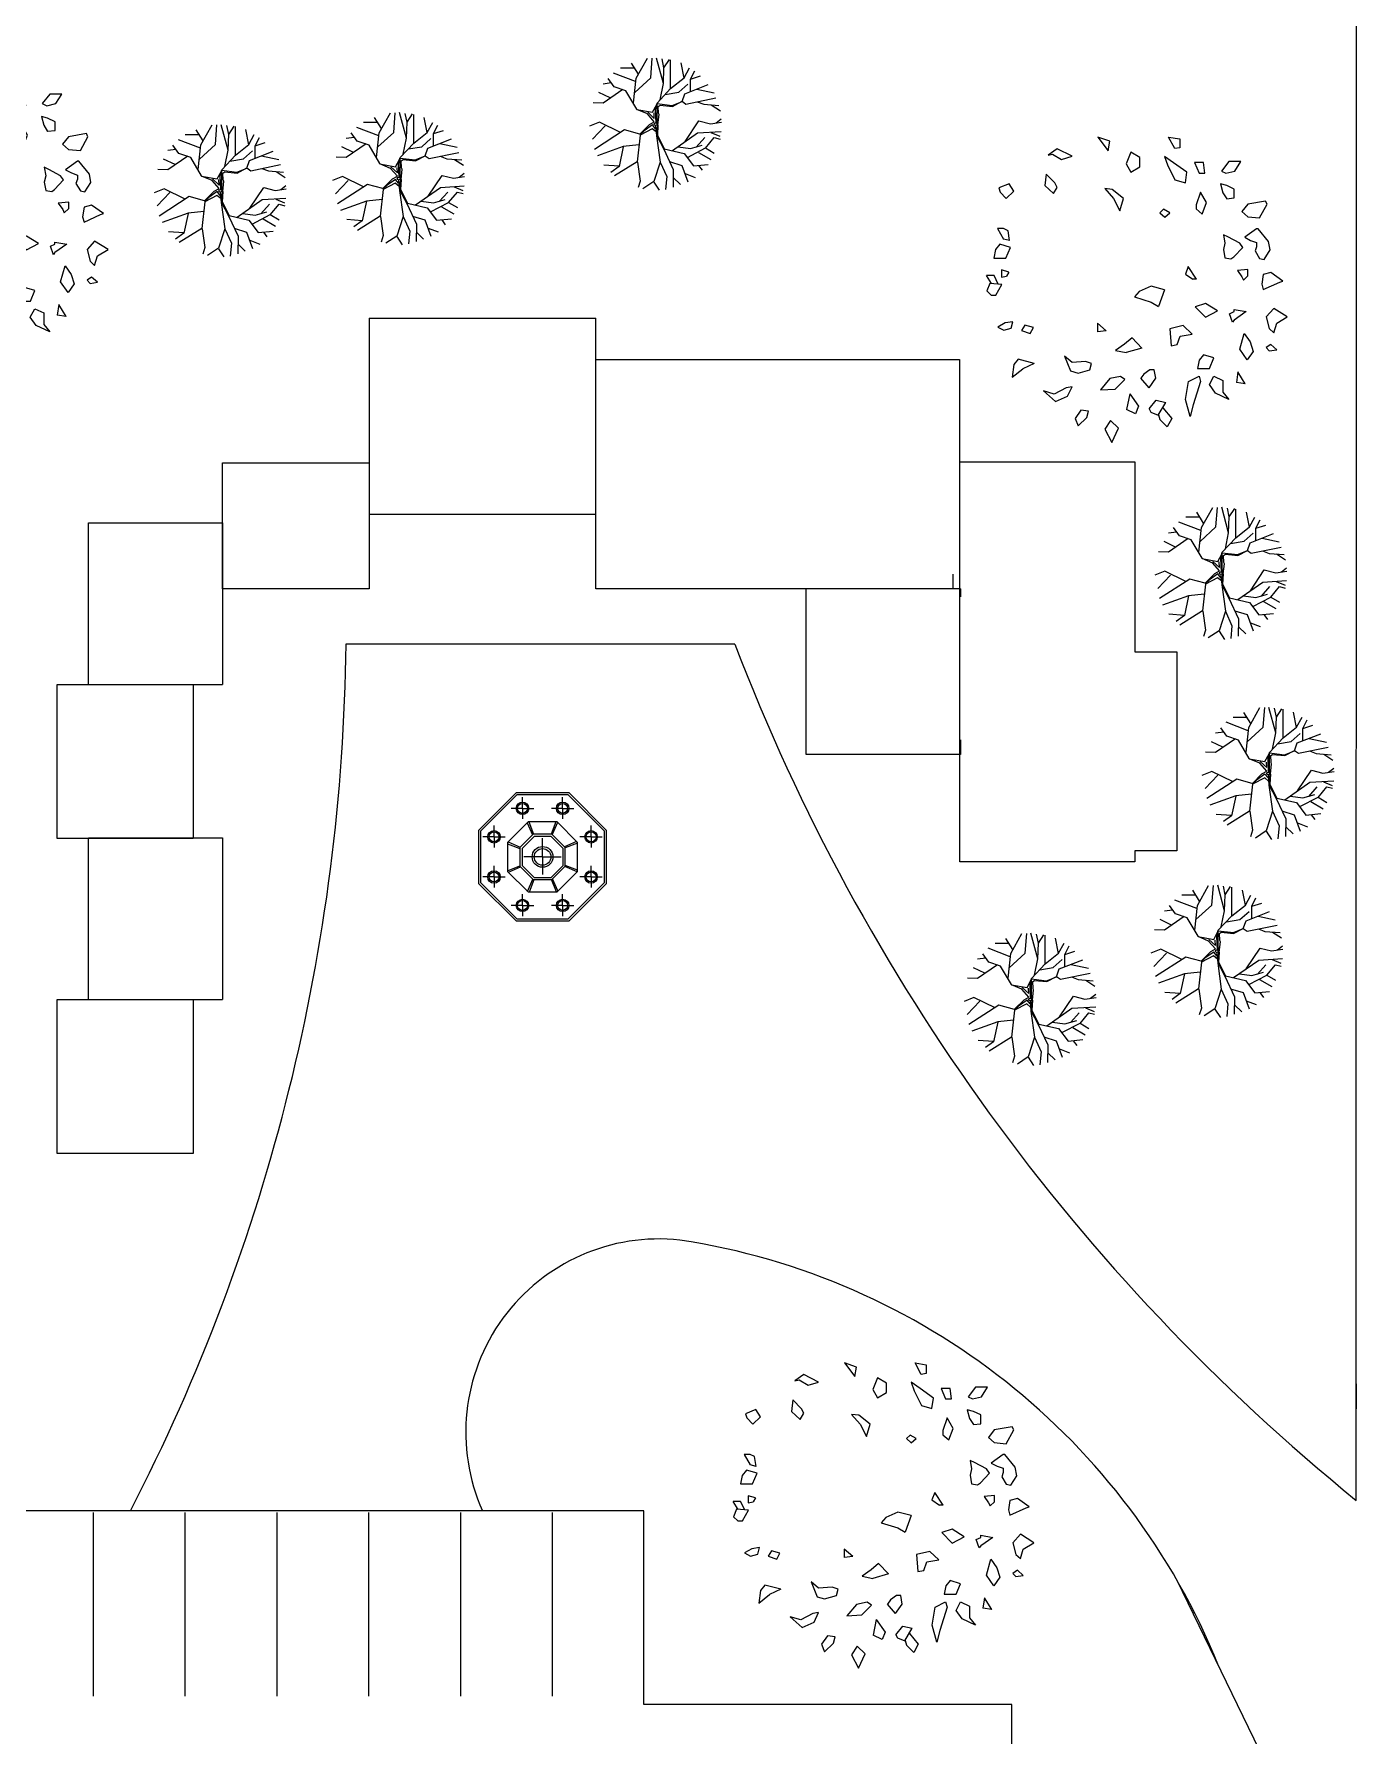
# Model space of a CAD drawing. Header units: millimetres. Extents: x -17017 to 2697, y 1903 to 18260.
# Drawn here: x -16967.852 to -16964.236, y 18238.049 to 18242.684 of the extents above; entities that cross this region are included whole.
import ezdxf

# ---------------------------------------------------------------- set-up
doc = ezdxf.new("R2010")
doc.units = ezdxf.units.MM
doc.linetypes.add('0', pattern=[0])
for name, color, linetype in [('1', 7, 'Continuous'), ('55', 7, 'Continuous'), ('CAY', 94, 'Continuous'), ('PUB_TITLE', 4, 'Continuous')]:
    doc.layers.add(name, color=color, linetype=linetype)

# ---------------------------------------------------------------- blocks, each defined once
blk = doc.blocks.new('DIAODENG')
at = {"layer": '1'}
for q in [(0, 450), (-450, 0), (0, -450), (426, 0)]:
    blk.add_line((0, 0), q, dxfattribs=at)
blk.add_circle((0, 0), 200, dxfattribs=at)
at = {"layer": 'PUB_TITLE', "color": 4}
blk.add_circle((0, 0), 250, dxfattribs=at)
blk = doc.blocks.new('DP022')
at = {"layer": '1'}
for p, q in [((-372, 821), (-240, 529)), ((-334, 844), (-215, 544)), ((318, 844), (205, 544)), ((361, 832), (232, 536)), ((-844, 318), (-544, 205)), ((-832, 361), (-536, 232)), ((821, 372), (529, 240)), ((844, 334), (544, 215)), ((-844, -334), (-544, -215)), ((-821, -372), (-529, -240)), ((832, -361), (536, -232)), ((844, -318), (544, -205)), ((-361, -832), (-232, -536)), ((-318, -844), (-205, -544)), ((334, -844), (215, -544)), ((372, -821), (240, -529))]:
    blk.add_line(p, q, dxfattribs=at)
at = {"layer": '1', "color": 1}
for points in [[(639, 1544), (-639, 1544), (-1544, 639), (-1544, -639), (-639, -1544), (639, -1544), (1544, -639), (1544, 639)], [(349, 844), (-349, 844), (-844, 349), (-844, -349), (-349, -844), (349, -844), (844, -349), (844, 349)], [(225, 544), (-225, 544), (-544, 225), (-544, -225), (-225, -544), (225, -544), (544, -225), (544, 225)], [(204, 494), (-204, 494), (-494, 204), (-494, -204), (-204, -494), (204, -494), (494, -204), (494, 204)]]:
    blk.add_lwpolyline(points, close=True, dxfattribs=at)
at = {"layer": 'PUB_TITLE', "color": 4}
blk.add_lwpolyline([(619, 1494), (-619, 1494), (-1494, 619), (-1494, -619), (-619, -1494), (619, -1494), (1494, -619), (1494, 619)], close=True, dxfattribs=at)
at = {"layer": '1', "xscale": 0.6, "yscale": 0.6, "zscale": 0.6}
for p in [(-484, 1169), (484, 1169), (-1169, 484), (1169, 484), (-1169, -484), (1169, -484), (-484, -1169), (484, -1169)]:
    blk.add_blockref('DIAODENG', p, dxfattribs=at)
at = {"layer": '1'}
blk.add_blockref('DIAODENG', (0, 0), dxfattribs=at)
blk = doc.blocks.new('A$C5AA32782')
at = {"layer": 'CAY'}
for p, q in [((452.9, 931.4, 0), (426.3, 893.8, 0)), ((456.2, 922, 0), (452.9, 931.4, 0)), ((479.5, 870.3, 0), (456.2, 922, 0)), ((566, 945.5, 0), (539.4, 903.2, 0)), ((585.9, 912.6, 0), (566, 945.5, 0)), ((615.9, 903.2, 0), (585.9, 912.6, 0)), ((669.1, 912.6, 0), (652.5, 893.8, 0)), ((672.4, 889.1, 0), (669.1, 912.6, 0)), ((211.1, 882.5, 0), (201.2, 877.8, 0)), ((201.2, 877.8, 0), (211.1, 821.4, 0)), ((254.4, 859, 0), (211.1, 882.5, 0)), ((251, 821.4, 0), (254.4, 859, 0)), ((328.5, 887.1, 0), (288.5, 854.2, 0)), ((355.1, 891.8, 0), (328.5, 887.1, 0)), ((385, 873, 0), (355.1, 891.8, 0)), ((358.4, 844.8, 0), (381.7, 858.9, 0)), ((381.7, 858.9, 0), (385, 873, 0)), ((426.3, 893.8, 0), (432.9, 870.3, 0)), ((432.9, 870.3, 0), (462.9, 865.6, 0)), ((462.9, 865.6, 0), (479.5, 870.3, 0)), ((539.4, 903.2, 0), (566, 879.7, 0)), ((566, 879.7, 0), (602.6, 889.1, 0)), ((602.6, 889.1, 0), (615.9, 903.2, 0)), ((652.5, 893.8, 0), (662.4, 879.7, 0)), ((662.4, 879.7, 0), (672.4, 889.1, 0)), ((211.1, 821.4, 0), (234.4, 802.6, 0)), ((234.4, 802.6, 0), (251, 821.4, 0)), ((288.5, 854.2, 0), (288.5, 849.5, 0)), ((288.5, 849.5, 0), (315.2, 811.9, 0)), ((315.2, 811.9, 0), (325.1, 830.7, 0)), ((325.1, 830.7, 0), (331.8, 849.5, 0)), ((331.8, 849.5, 0), (345.1, 849.5, 0)), ((347, 805.9, 0), (333.7, 796.5, 0)), ((345.1, 849.5, 0), (358.4, 844.8, 0)), ((377, 777.7, 0), (347, 805.9, 0)), ((436.8, 821.9, 0), (416.8, 821.9, 0)), ((416.8, 821.9, 0), (420.1, 789, 0)), ((450.1, 807.8, 0), (436.8, 821.9, 0)), ((440.1, 803.1, 0), (450.1, 807.8, 0)), ((542.4, 778.7, 0), (549.1, 816.3, 0)), ((549.1, 816.3, 0), (575.7, 778.7, 0)), ((617.8, 810.6, 0), (644.5, 829.4, 0)), ((667.7, 796.5, 0), (617.8, 810.6, 0)), ((644.5, 829.4, 0), (674.4, 838.7, 0)), ((701, 820, 0), (667.7, 796.5, 0)), ((674.4, 838.7, 0), (701, 820, 0)), ((776.2, 813.8, 0), (739, 790.4, 0)), ((776.2, 813.8, 0), (772.2, 785.7, 0)), ((107, 781, 0), (77, 799.8, 0)), ((77, 799.8, 0), (77, 762.2, 0)), ((77, 762.2, 0), (107, 738.7, 0)), ((113.6, 752.8, 0), (107, 781, 0)), ((107, 738.7, 0), (113.6, 752.8, 0)), ((152.9, 755.4, 0), (147.3, 735.9, 0)), ((163.9, 778.9, 0), (152.9, 755.4, 0)), ((191.6, 778.9, 0), (163.9, 778.9, 0)), ((175, 743.7, 0), (194.4, 755.4, 0)), ((194, 755.2, 0), (191.6, 778.9, 0)), ((313.8, 759, 0), (307.1, 744.9, 0)), ((307.1, 744.9, 0), (333.7, 749.6, 0)), ((333.7, 796.5, 0), (313.8, 759, 0)), ((333.7, 749.6, 0), (353.7, 744.9, 0)), ((353.7, 744.9, 0), (380.3, 749.6, 0)), ((383.6, 768.3, 0), (377, 777.7, 0)), ((380.3, 749.6, 0), (383.6, 768.3, 0)), ((420.1, 789, 0), (440.1, 803.1, 0)), ((549.1, 778.7, 0), (542.4, 778.7, 0)), ((555.7, 764.6, 0), (549.1, 778.7, 0)), ((582.4, 774, 0), (555.7, 764.6, 0)), ((575.7, 778.7, 0), (582.4, 774, 0)), ((739, 790.4, 0), (772.2, 785.7, 0)), ((802.2, 743.4, 0), (825.4, 762.2, 0)), ((825.4, 762.2, 0), (805.5, 719.9, 0)), ((147.3, 735.9, 0), (175, 743.7, 0)), ((547, 726.4, 0), (523.7, 688.8, 0)), ((566.9, 688.8, 0), (547, 726.4, 0)), ((695, 715.3, 0), (685, 682.5, 0)), ((728.2, 701.2, 0), (695, 715.3, 0)), ((728.2, 663.7, 0), (728.2, 701.2, 0)), ((752.3, 715.2, 0), (765.6, 743.4, 0)), ((778.9, 701.1, 0), (752.3, 715.2, 0)), ((765.6, 743.4, 0), (802.2, 743.4, 0)), ((805.5, 719.9, 0), (778.9, 701.1, 0)), ((113.6, 687.1, 0), (80.3, 682.4, 0)), ((80.3, 682.4, 0), (80.3, 654.2, 0)), ((80.3, 654.2, 0), (113.6, 668.3, 0)), ((113.6, 668.3, 0), (113.6, 687.1, 0)), ((206.1, 691.9, 0), (172.9, 673.1, 0)), ((172.9, 673.1, 0), (212.8, 659, 0)), ((242.7, 677.8, 0), (206.1, 691.9, 0)), ((212.8, 659, 0), (226.1, 659, 0)), ((226.1, 659, 0), (242.7, 677.8, 0)), ((447.5, 660.3, 0), (407.6, 634.6, 0)), ((430.9, 625.3, 0), (447.5, 648.7, 0)), ((447.5, 660.3, 0), (447.5, 648.7, 0)), ((523.7, 688.8, 0), (533.7, 655.9, 0)), ((533.7, 655.9, 0), (566.9, 688.8, 0)), ((619.8, 646.7, 0), (593.2, 618.5, 0)), ((626.5, 609.1, 0), (619.8, 646.7, 0)), ((685, 682.5, 0), (701.6, 668.4, 0)), ((701.6, 668.4, 0), (728.2, 663.7, 0)), ((752.3, 668.3, 0), (768.9, 673, 0)), ((768.9, 635.4, 0), (752.3, 668.3, 0)), ((768.9, 673, 0), (842.1, 649.5, 0)), ((842.1, 649.5, 0), (878.7, 640.1, 0)), ((0.4, 572.3, 0), (5.9, 607.5, 0)), ((36.4, 591.8, 0), (0.4, 572.3, 0)), ((5.9, 607.5, 0), (33.6, 607.5, 0)), ((33.6, 607.5, 0), (36.4, 591.8, 0)), ((110.8, 630, 0), (80.9, 587.7, 0)), ((87.6, 568.9, 0), (134.1, 592.4, 0)), ((144.1, 625.3, 0), (110.8, 630, 0)), ((134.1, 592.4, 0), (144.1, 625.3, 0)), ((407.6, 634.6, 0), (430.9, 625.3, 0)), ((593.2, 618.5, 0), (603.2, 576.2, 0)), ((653.1, 599.7, 0), (626.5, 609.1, 0)), ((656.4, 580.9, 0), (653.1, 599.7, 0)), ((825.4, 626, 0), (768.9, 635.4, 0)), ((878.7, 640.1, 0), (825.4, 626, 0)), ((80.9, 587.7, 0), (60.9, 559.5, 0)), ((60.9, 559.5, 0), (87.6, 568.9, 0)), ((238.2, 576, 0), (227.1, 556.4, 0)), ((227.1, 556.4, 0), (238.2, 544.7, 0)), ((252.1, 560.3, 0), (238.2, 576, 0)), ((238.2, 544.7, 0), (252.1, 560.3, 0)), ((480.7, 559.5, 0), (469.6, 517.6, 0)), ((480.7, 559.5, 0), (532.8, 541.1, 0)), ((519.5, 517.6, 0), (532.8, 541.1, 0)), ((603.2, 576.2, 0), (656.4, 580.9, 0)), ((827.9, 533.9, 0), (835.1, 563.5, 0)), ((875, 540, 0), (835.1, 563.5, 0)), ((851.7, 554.1, 0), (885, 582.3, 0)), ((865, 516.5, 0), (875, 540, 0)), ((873.9, 540.7, 0), (888.3, 544.7, 0)), ((885, 582.3, 0), (911.6, 568.2, 0)), ((911.6, 568.2, 0), (888.3, 544.7, 0)), ((63.9, 482, 0), (47.2, 453.8, 0)), ((93.8, 482, 0), (63.9, 482, 0)), ((110.4, 453.8, 0), (93.8, 482, 0)), ((469.6, 517.6, 0), (486.2, 480, 0)), ((502.9, 465.9, 0), (519.5, 517.6, 0)), ((664, 488.3, 0), (631.4, 457.6, 0)), ((664, 488.3, 0), (678, 438.8, 0)), ((758.9, 532, 0), (732.3, 527.3, 0)), ((732.3, 527.3, 0), (732.3, 513.2, 0)), ((732.3, 513.2, 0), (745.6, 494.4, 0)), ((745.6, 494.4, 0), (758.9, 485, 0)), ((788.5, 511.1, 0), (758.9, 532, 0)), ((788.5, 511.1, 0), (758.9, 485, 0)), ((855.1, 511.8, 0), (827.9, 533.9, 0)), ((855.1, 511.8, 0), (865, 516.5, 0)), ((47.2, 453.8, 0), (83.8, 439.7, 0)), ((83.8, 439.7, 0), (110.4, 453.8, 0)), ((192.8, 430.8, 0), (165.1, 395.5, 0)), ((231.6, 419, 0), (192.8, 430.8, 0)), ((486.2, 480, 0), (502.9, 465.9, 0)), ((631.4, 457.6, 0), (651.4, 434.1, 0)), ((651.4, 434.1, 0), (671.4, 405.9, 0)), ((671.4, 405.9, 0), (678, 438.8, 0)), ((762.3, 435, 0), (752.8, 421.6, 0)), ((793.1, 404.9, 0), (762.3, 435, 0)), ((807.7, 450.2, 0), (846.9, 477.9, 0)), ((807.7, 450.2, 0), (856.9, 440.3, 0)), ((846.9, 477.9, 0), (870.2, 468.5, 0)), ((870.2, 468.5, 0), (856.9, 440.3, 0)), ((13.3, 387.6, 0), (0, 350, 0)), ((0, 350, 0), (43.2, 382.9, 0)), ((43.2, 382.9, 0), (13.3, 387.6, 0)), ((162.3, 372.1, 0), (192.8, 399.5, 0)), ((165.1, 395.5, 0), (162.3, 372.1, 0)), ((192.8, 399.5, 0), (231.6, 419, 0)), ((609.3, 376.3, 0), (585.9, 348.8, 0)), ((609.3, 376.3, 0), (612.6, 348.8, 0)), ((752.8, 421.6, 0), (759.9, 388.1, 0)), ((759.9, 388.1, 0), (795.4, 358, 0)), ((795.4, 358, 0), (793.1, 404.9, 0)), ((915.7, 415.1, 0), (891.6, 389.5, 0)), ((891.6, 389.5, 0), (918.8, 372.4, 0)), ((961, 393.8, 0), (915.7, 415.1, 0)), ((918.8, 372.4, 0), (961, 393.8, 0)), ((585.9, 348.8, 0), (612.6, 348.8, 0)), ((712.3, 330, 0), (705.7, 311.2, 0)), ((732.3, 325.3, 0), (712.3, 330, 0)), ((742.3, 287.7, 0), (732.3, 325.3, 0)), ((60.4, 268.9, 0), (37.1, 221.9, 0)), ((70.4, 236, 0), (60.4, 268.9, 0)), ((709, 268.9, 0), (689.1, 245.4, 0)), ((705.7, 311.2, 0), (709, 268.9, 0)), ((735.6, 264.2, 0), (742.3, 287.7, 0)), ((815.5, 254.8, 0), (785.5, 268.9, 0)), ((785.5, 268.9, 0), (788.8, 250.1, 0)), ((862, 320.6, 0), (858.7, 297.1, 0)), ((858.7, 297.1, 0), (885.3, 278.3, 0)), ((882, 315.9, 0), (862, 320.6, 0)), ((908.6, 287.7, 0), (882, 315.9, 0)), ((885.3, 278.3, 0), (908.6, 287.7, 0)), ((37.1, 221.9, 0), (57.1, 193.7, 0)), ((53.7, 207.8, 0), (70.4, 236, 0)), ((144.4, 214.7, 0), (116.7, 187.3, 0)), ((158.3, 222.5, 0), (144.4, 214.7, 0)), ((177.7, 210.8, 0), (158.3, 222.5, 0)), ((689.1, 245.4, 0), (735.6, 264.2, 0)), ((788.8, 250.1, 0), (808.8, 212.5, 0)), ((788.8, 250.1, 0), (808.8, 212.5, 0)), ((798.8, 179.6, 0), (832.1, 217.2, 0)), ((832.1, 217.2, 0), (815.5, 254.8, 0)), ((57.1, 193.7, 0), (53.7, 207.8, 0)), ((116.7, 187.3, 0), (152.8, 183.4, 0)), ((152.8, 183.4, 0), (177.7, 210.8, 0)), ((808.8, 212.5, 0), (798.8, 179.6, 0)), ((598.8, 147.3, 0), (591.7, 120.5, 0)), ((591.7, 120.5, 0), (608.3, 110.5, 0)), ((617.8, 137.2, 0), (598.8, 147.3, 0)), ((608.3, 110.5, 0), (617.8, 137.2, 0)), ((711.9, 149.9, 0), (699, 99.8, 0)), ((711.9, 149.9, 0), (729, 113.9, 0)), ((755.6, 81, 0), (729, 113.9, 0)), ((170.2, 85.7, 0), (146.9, 71.6, 0)), ((146.9, 71.6, 0), (160.2, 38.7, 0)), ((193.4, 62.2, 0), (170.2, 85.7, 0)), ((173.5, 43.4, 0), (193.4, 62.2, 0)), ((294.7, 67.6, 0), (288.1, 53.5, 0)), ((325.8, 72.5, 0), (294.7, 67.6, 0)), ((325.8, 72.5, 0), (321.3, 53.5, 0)), ((347.3, 75.1, 0), (337.3, 42.2, 0)), ((380.6, 61, 0), (347.3, 75.1, 0)), ((380.6, 23.4, 0), (380.6, 61, 0)), ((424.6, 70.4, 0), (418.1, 47.4, 0)), ((424.6, 70.4, 0), (437.5, 63.1, 0)), ((440.3, 47.4, 0), (437.5, 63.1, 0)), ((601.4, 77.9, 0), (581.4, 82.6, 0)), ((581.4, 82.6, 0), (584.8, 59.1, 0)), ((584.8, 59.1, 0), (598.1, 35.6, 0)), ((598.1, 35.6, 0), (608, 54.4, 0)), ((608, 54.4, 0), (601.4, 77.9, 0)), ((699, 99.8, 0), (715.7, 85.7, 0)), ((715.7, 85.7, 0), (755.6, 81, 0)), ((160.2, 38.7, 0), (173.5, 43.4, 0)), ((288.1, 53.5, 0), (288.1, 34.7, 0)), ((288.1, 34.7, 0), (321.3, 53.5, 0)), ((337.3, 42.2, 0), (354, 28.1, 0)), ((354, 28.1, 0), (380.6, 23.4, 0)), ((418.1, 47.4, 0), (440.3, 47.4, 0)), ((462.9, 36.2, 0), (435.8, 23.5, 0)), ((435.8, 23.5, 0), (435.8, 0, 0)), ((461.1, 15.9, 0), (435.8, 0, 0)), ((463.9, 47.9, 0), (460.6, 10.4, 0)), ((460.6, 10.4, 0), (483.9, 1, 0)), ((497.2, 29.2, 0), (463.9, 47.9, 0)), ((483.9, 1, 0), (497.2, 15.1, 0)), ((497.2, 15.1, 0), (497.2, 29.2, 0))]:
    blk.add_line(p, q, dxfattribs=at)
blk = doc.blocks.new('A$C11321BC5')
at = {"layer": 'CAY', "linetype": 'Continuous'}
for p, q in [((168.9, 584.4), (189.5, 677.9)), ((250.4, 525.3), (217.1, 687.8)), ((251.6, 622.1), (258.5, 704.2)), ((255, 663.2), (287.2, 712.4)), ((352.7, 689.4), (330.8, 717.3)), ((342.3, 595.9), (358.4, 658.3)), ((358.4, 658.3), (349.2, 719)), ((407.8, 587.7), (399.8, 717.3)), ((405.5, 661.5), (425, 709.1)), ((433.1, 679.6), (441.1, 710.8)), ((490.5, 632), (433.1, 679.6)), ((489.4, 632), (518.1, 679.6)), ((513.5, 592.6), (552.5, 659.9)), ((114.9, 549.9), (68.9, 572.9)), ((114.9, 549.9), (97.6, 604.1)), ((194.1, 518.7), (143.6, 646.8)), ((237.8, 586), (251.6, 622.1)), ((454.9, 520.4), (342.3, 595.9)), ((503.1, 451.4), (407.8, 587.7)), ((484.8, 581.1), (433.1, 627.1)), ((492.8, 549.9), (474.4, 613.9)), ((541, 533.5), (489.4, 632)), ((519.2, 515.4), (587, 566.3)), ((587, 566.3), (579, 646.8)), ((584.7, 594.2), (611.1, 613.9)), ((629.5, 520.4), (650.2, 574.5)), ((109.1, 515.4), (26.4, 499)), ((108, 515.4), (54, 545)), ((166.6, 441.6), (108, 515.4)), ((181.5, 549.9), (114.9, 549.9)), ((186.1, 485.9), (142.4, 535.1)), ((198.7, 412), (186.1, 485.9)), ((236.6, 503.9), (194.1, 518.7)), ((235.5, 503.9), (250.4, 525.3)), ((263.1, 451.4), (235.5, 503.9)), ((258.5, 449.8), (236.6, 503.9)), ((483.6, 482.6), (492.8, 549.9)), ((494, 407.1), (519.2, 515.4)), ((564, 435), (584.7, 502.3)), ((584.7, 502.3), (674.3, 535.1)), ((651.3, 456.3), (689.2, 495.7)), ((139, 402.2), (0, 364.4)), ((52.8, 405.5), (4.6, 395.6)), ((52.8, 405.5), (8, 435)), ((166.6, 441.6), (10.3, 441.6)), ((139, 402.2), (52.8, 405.5)), ((227.4, 384.1), (139, 402.2)), ((245.8, 367.7), (166.6, 441.6)), ((248.1, 367.7), (258.5, 449.8)), ((256.2, 384.1), (263.1, 451.4)), ((263.1, 374.3), (256.2, 384.1)), ((301, 375.9), (263.1, 374.3)), ((307.9, 379.2), (301, 375.9)), ((364.1, 372.6), (307.9, 379.2)), ((364.1, 372.6), (419.3, 369.3)), ((419.3, 369.3), (494, 407.1)), ((420.4, 364.4), (496.2, 403.8)), ((423.9, 364.4), (566.3, 384.1)), ((496.2, 403.8), (607.7, 456.3)), ((566.3, 384.1), (645.6, 420.2)), ((566.3, 384.1), (673.2, 349.6)), ((607.7, 456.3), (703, 454.7)), ((645.6, 420.2), (715.7, 413.7)), ((675.4, 349.6), (720.3, 379.2)), ((108, 333.2), (1.1, 341.4)), ((110.3, 254.4), (1.1, 315.2)), ((187.2, 246.2), (108, 333.2)), ((278, 359.5), (245.8, 367.7)), ((312.5, 367.7), (248.1, 367.7)), ((295.2, 343.1), (252.7, 366.1)), ((353.8, 362.8), (278, 359.5)), ((280.3, 257.7), (295.2, 343.1)), ((304.4, 315.2), (280.3, 257.7)), ((295.2, 316.8), (328.5, 352.9)), ((328.5, 352.9), (298.7, 351.3)), ((346.9, 352.9), (304.4, 315.2)), ((363, 369.3), (312.5, 367.7)), ((361.8, 326.7), (346.9, 352.9)), ((415.8, 272.5), (361.8, 326.7)), ((363, 369.3), (420.4, 364.4)), ((384.8, 359.5), (364.1, 343.1)), ((364.1, 343.1), (396.3, 297.1)), ((366.4, 359.5), (423.9, 364.4)), ((402.1, 362.8), (384.8, 341.4)), ((384.8, 341.4), (419.3, 275.8)), ((396.3, 297.1), (418.1, 274.1)), ((673.2, 349.6), (712.2, 290.5)), ((87.3, 265.9), (27.6, 228.2)), ((55.1, 244.6), (55.1, 169.1)), ((127.5, 251.2), (81.6, 131.3)), ((244.7, 239.7), (110.3, 254.4)), ((178.1, 198.6), (156.2, 134.6)), ((278, 257.7), (178.1, 198.6)), ((414.7, 274.1), (391.7, 190.4)), ((391.7, 190.4), (497.4, 26.3)), ((419.3, 275.8), (565.2, 259.4)), ((473.3, 269.2), (482.5, 183.9)), ((565.2, 259.4), (642.1, 136.2)), ((566.3, 261), (669.7, 275.8)), ((669.7, 275.8), (705.3, 264.3)), ((156.2, 134.6), (111.4, 101.8)), ((135.5, 118.2), (141.3, 73.9)), ((171.2, 182.2), (245.8, 73.9)), ((217.1, 113.3), (187.2, 50.9)), ((405.5, 169.1), (349.2, 54.2)), ((482.5, 183.9), (533, 42.7)), ((483.6, 183.9), (590.4, 160.9)), ((589.3, 160.9), (583.6, 77.2)), ((590.4, 160.9), (622.6, 116.5)), ((245.8, 73.9), (243.5, 19.7)), ((349.2, 54.2), (371, 0)), ((369.9, 85.4), (442.3, 16.4))]:
    blk.add_line(p, q, dxfattribs=at)
blk.add_circle((360.1, 360), 7.5, dxfattribs=at)

msp = doc.modelspace()

# ---------------------------------------------------------------- linework, layer by layer
for p, q in [((-16966.1907, 18238.6623), (-16968.6907, 18238.6623)), ((-16967.6907, 18238.6574), (-16967.6907, 18238.1574)), ((-16967.4407, 18238.6574), (-16967.4407, 18238.1574)), ((-16967.1907, 18238.6574), (-16967.1907, 18238.1574)), ((-16966.9407, 18238.6574), (-16966.9407, 18238.1574)), ((-16966.6907, 18238.6574), (-16966.6907, 18238.1574)), ((-16966.4407, 18238.6574), (-16966.4407, 18238.1574)), ((-16966.1907, 18238.1347), (-16966.1907, 18238.6623)), ((-16965.1889, 18238.1347), (-16966.1907, 18238.1347)), ((-16965.1889, 18235.8847), (-16965.1889, 18238.1347))]:
    msp.add_line(p, q)
at = {"layer": '1', "linetype": '0'}
for p, q in [((-16964.2511, 18238.6907), (-16964.2509, 18245.205)), ((-16965.9437, 18241.0226), (-16967.0021, 18241.0226)), ((-16963.9718, 18236.8925), (-16964.7388, 18238.472))]:
    msp.add_line(p, q, dxfattribs=at)
for centre, radius, start, end in [((-16972.2638, 18241.0779), 5.262, 332.6726, 359.3977), ((-16960.7358, 18243.0223), 5.5786, 201.0059, 230.9389), ((-16966.1499, 18238.8765), 0.5261, 83.7632, 204.0304), ((-16966.3762, 18237.5337), 1.8872, 21.9875, 81.3605), ((-16961.6771, 18238.9739), 2.5742, 179.2388, 180.7561)]:
    msp.add_arc(centre, radius, start, end, dxfattribs=at)
at = {"layer": '55', "linetype": 'ByBlock'}
for points in [[(-16966.9389, 18241.9102), (-16966.9389, 18241.1735), (-16967.3382, 18241.1735), (-16967.3382, 18241.5165), (-16966.9389, 18241.5165)], [(-16966.9389, 18241.9102), (-16966.322, 18241.9102)], [(-16965.3293, 18241.1735), (-16966.322, 18241.1735), (-16966.322, 18241.9102)], [(-16966.322, 18241.7981), (-16965.3315, 18241.7981), (-16965.3315, 18241.4765)], [(-16965.3306, 18241.5188), (-16964.8541, 18241.5188), (-16964.8541, 18241.0019)], [(-16964.8541, 18240.4598), (-16964.8541, 18240.4295), (-16965.3306, 18240.4295), (-16965.3306, 18241.5188)], [(-16967.7035, 18240.9127), (-16967.7035, 18241.3534), (-16967.3385, 18241.3534), (-16967.3385, 18240.9127)], [(-16966.322, 18241.3756), (-16966.9389, 18241.3756)], [(-16965.3493, 18241.2135), (-16965.3493, 18241.1735)], [(-16965.3293, 18240.7623), (-16965.3293, 18240.7223), (-16965.7493, 18240.7223), (-16965.7493, 18241.1735)], [(-16965.3293, 18241.1735), (-16965.3293, 18241.1516)], [(-16964.8541, 18241.0019), (-16964.7398, 18241.0019), (-16964.7398, 18240.4598), (-16964.8541, 18240.4598)], [(-16967.4185, 18240.9127), (-16967.4185, 18240.4934), (-16967.7886, 18240.4934), (-16967.7886, 18240.9127), (-16967.3385, 18240.9127)], [(-16967.7035, 18240.0545), (-16967.7035, 18240.4952), (-16967.3385, 18240.4952), (-16967.3385, 18240.0545)], [(-16967.4185, 18240.0545), (-16967.4185, 18239.6352), (-16967.7886, 18239.6352), (-16967.7886, 18240.0545), (-16967.3385, 18240.0545)]]:
    msp.add_lwpolyline(points, dxfattribs=at)

# ---------------------------------------------------------------- block references
at = {"xscale": 0.0001130389695451522, "yscale": 0.0001130389695451522, "zscale": 0.0001130389695451522, "rotation": 270}
msp.add_blockref('DP022', (-16966.4669, 18240.4432), dxfattribs=at)
at = {"layer": 'CAY', "rotation": 270}
for name, p, xscale, yscale, zscale in [('A$C11321BC5', (-16966.339, 18242.6188), 0.0005, 0.0005, 0.0005), ('A$C5AA32782', (-16968.4687, 18242.5874, 0), 0.0008657632784185774, 0.0008657632784185774, 0.0008657632784185774), ('A$C11321BC5', (-16967.0386, 18242.4705), 0.0005, 0.0005, 0.0005), ('A$C11321BC5', (-16967.5242, 18242.4373), 0.0005, 0.0005, 0.0005), ('A$C5AA32782', (-16965.258, 18242.4037, 0), 0.0008657632784185774, 0.0008657632784185774, 0.0008657632784185774), ('A$C11321BC5', (-16964.7998, 18241.3957), 0.0005, 0.0005, 0.0005), ('A$C11321BC5', (-16964.6713, 18240.8505), 0.0005, 0.0005, 0.0005), ('A$C11321BC5', (-16964.8108, 18240.3661), 0.0005, 0.0005, 0.0005), ('A$C11321BC5', (-16965.3193, 18240.235), 0.0005, 0.0005, 0.0005), ('A$C5AA32782', (-16965.9479, 18239.0652, 0), 0.0008657632784185774, 0.0008657632784185774, 0.0008657632784185774)]:
    msp.add_blockref(name, p, dxfattribs=dict(at, xscale=xscale, yscale=yscale, zscale=zscale))

doc.saveas('drawing.dxf')
